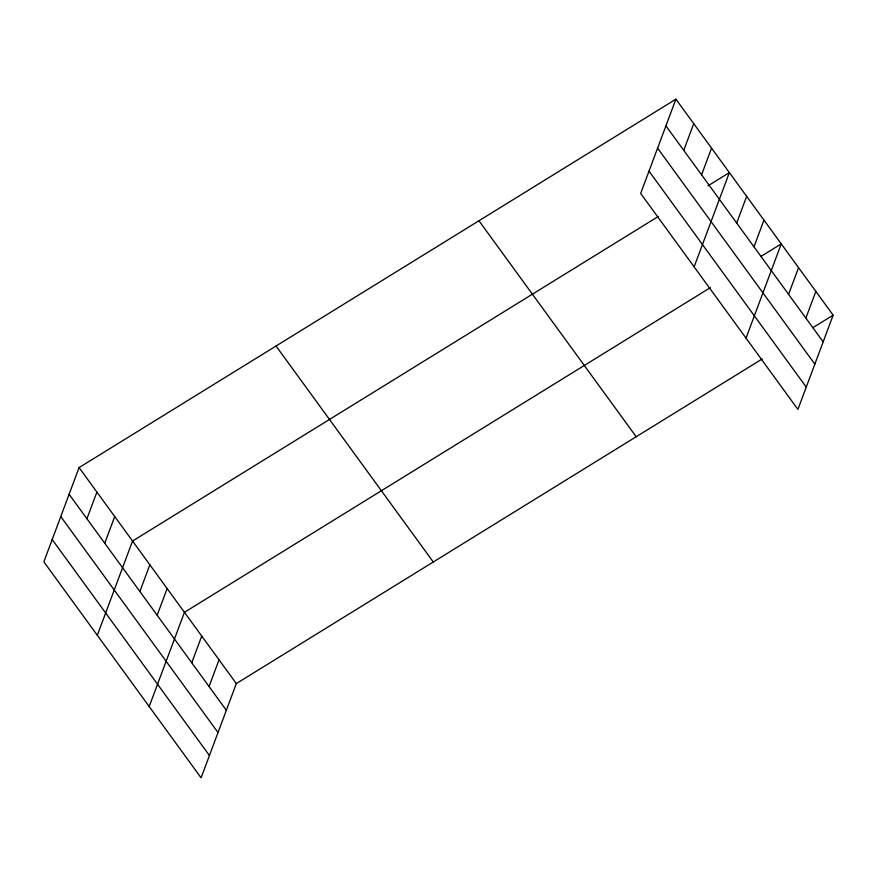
<?xml version="1.0" encoding="UTF-8"?>
<svg xmlns="http://www.w3.org/2000/svg" width="877" height="877" viewBox="0 0 877 877"><rect width="100%" height="100%" fill="white"/><g stroke="black" fill="none" stroke-linecap="round" stroke-linejoin="round"><path stroke-width="1.32" d="M675.904 99.178L640.67 193.422L797.917 409.406L833.15 315.161L675.904 99.178L79.083 467.594L43.85 561.839L201.096 777.822L236.33 683.578L762.245 358.934M86.922 518.767L96.909 492.074M104.747 543.247L114.723 516.553M97.314 635.266L132.548 541.032L658.463 216.378M139.871 591.482L149.846 564.788M157.158 615.237L167.145 588.544M149.211 706.544L184.444 612.31L710.359 287.656M191.756 662.76L201.732 636.066M209.055 686.516L219.031 659.822M683.742 150.351L693.729 123.657M701.567 174.83L711.543 148.136M694.135 266.849L729.368 172.616L707.98 185.814M736.68 223.065L746.667 196.371M753.979 246.821L763.966 220.127M746.02 338.127L781.254 243.894L761.006 256.391M788.576 294.343L798.552 267.649M805.875 318.099L815.851 291.405M812.891 327.669L833.15 315.161M665.928 125.871L823.174 341.855M657.586 148.158L814.832 364.152M649.002 171.125L806.248 387.108M478.952 220.763L636.198 436.746M276.036 346.02L433.282 562.004M79.083 467.594L236.33 683.578M69.108 494.288L226.354 710.271M60.776 516.575L218.022 732.558M52.181 539.541L209.428 755.525"/></g></svg>
